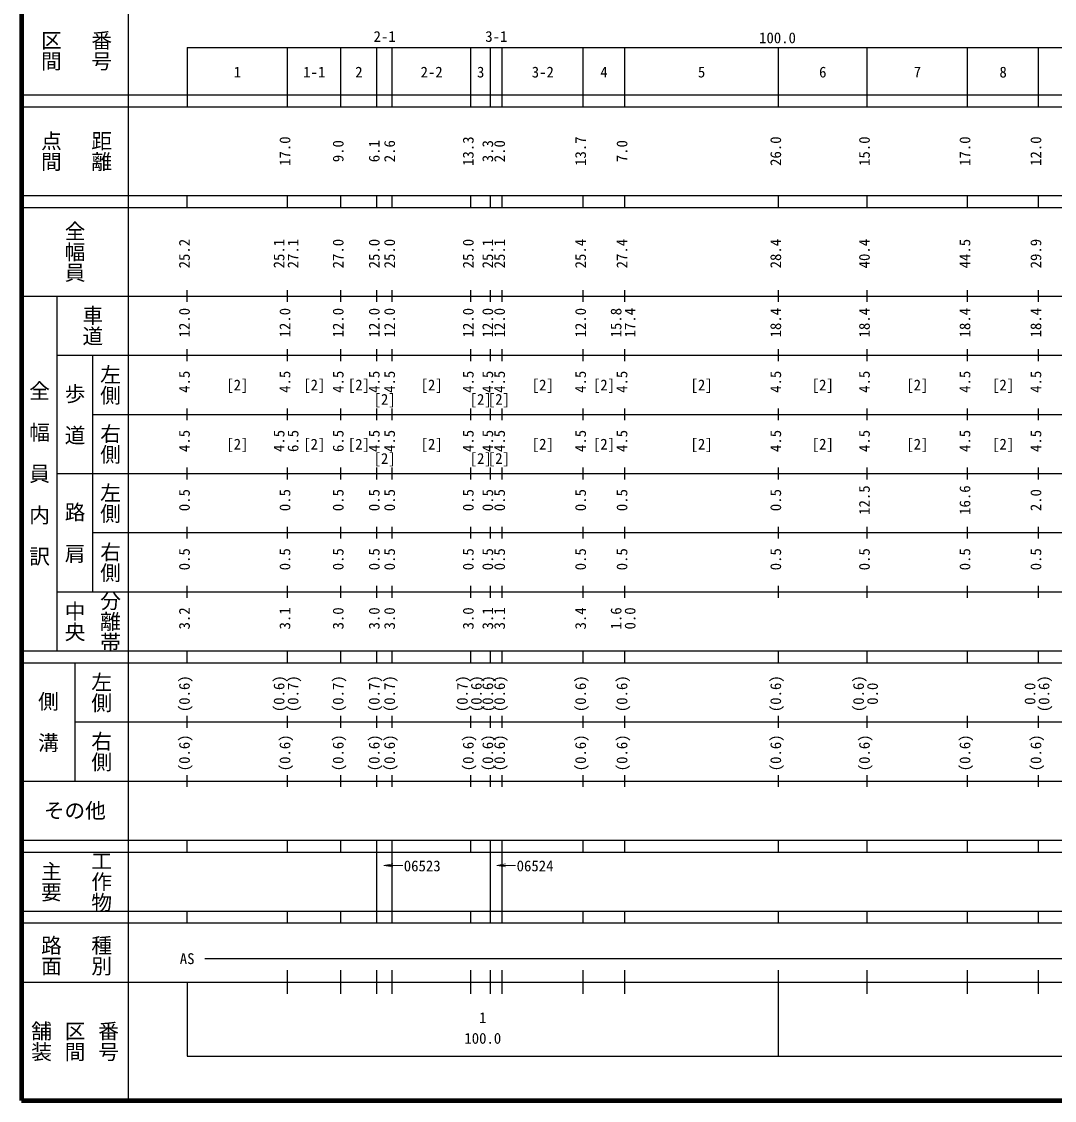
# Model space of a CAD drawing. Units: millimetres on the paper, enlarged 1000 times. Extents: x 40000 to 680000, y 20000 to 380000.
# Drawn here: x 40000 to 214677, y 20000 to 202409 of the extents above; entities that cross this region are included whole.
import ezdxf
from ezdxf.enums import TextEntityAlignment as Align

# ---------------------------------------------------------------- set-up
doc = ezdxf.new("R2010")
doc.units = ezdxf.units.MM
doc.header["$LTSCALE"] = 1000
doc.layers.add('M-TTL', color=2, linetype='Continuous', lineweight=140)
doc.layers.add('M-TTL-BAND', color=7, linetype='Continuous', lineweight=25)
doc.styles.add('@ＭＳ ゴシック', font='')
doc.styles.add('ＭＳ ゴシック', font='')
doc.styles.get('@ＭＳ ゴシック').set_extended_font_data('@MS Gothic')
doc.styles.get('ＭＳ ゴシック').set_extended_font_data('MS Gothic')

# ---------------------------------------------------------------- blocks, each defined once
blk = doc.blocks.new('open_arrow')
at = {"color": 0, "linetype": 'Continuous', "lineweight": -2}
blk.add_lwpolyline([(7.5, 1.25), (0, 0), (7.5, -1.25)], dxfattribs=at)

msp = doc.modelspace()

# ---------------------------------------------------------------- linework, layer by layer
at = {"layer": 'M-TTL'}
for p, q in [((40000, 380000), (40000, 20000)), ((40000, 20000), (680000, 20000))]:
    msp.add_line(p, q, dxfattribs=at)
at = {"layer": 'M-TTL-BAND'}
for p, q in [((58000, 370000), (58000, 20000)), ((68000, 198000), (579000, 198000)), ((68000, 198000), (68000, 188000)), ((85000, 188000), (85000, 198000)), ((94000, 188000), (94000, 198000)), ((100100, 188000), (100100, 198000)), ((102700, 188000), (102700, 198000)), ((116000, 188000), (116000, 198000)), ((119300, 188000), (119300, 198000)), ((121300, 188000), (121300, 198000)), ((135000, 188000), (135000, 198000)), ((142000, 188000), (142000, 198000)), ((168000, 188000), (168000, 198000)), ((183000, 188000), (183000, 198000)), ((200000, 188000), (200000, 198000)), ((212000, 188000), (212000, 198000)), ((40000, 190000), (579000, 190000)), ((40000, 188000), (579000, 188000)), ((40000, 173000), (579000, 173000)), ((68000, 171000), (68000, 173000)), ((85000, 171000), (85000, 173000)), ((94000, 171000), (94000, 173000)), ((100100, 171000), (100100, 173000)), ((102700, 171000), (102700, 173000)), ((116000, 171000), (116000, 173000)), ((119300, 171000), (119300, 173000)), ((121300, 171000), (121300, 173000)), ((135000, 171000), (135000, 173000)), ((142000, 171000), (142000, 173000)), ((168000, 171000), (168000, 173000)), ((183000, 171000), (183000, 173000)), ((200000, 171000), (200000, 173000)), ((212000, 171000), (212000, 173000)), ((40000, 171000), (579000, 171000)), ((68000, 155000), (68000, 157000)), ((85000, 155000), (85000, 157000)), ((94000, 155000), (94000, 157000)), ((100100, 155000), (100100, 157000)), ((102700, 155000), (102700, 157000)), ((116000, 155000), (116000, 157000)), ((119300, 155000), (119300, 157000)), ((121300, 155000), (121300, 157000)), ((135000, 155000), (135000, 157000)), ((142000, 155000), (142000, 157000)), ((168000, 155000), (168000, 157000)), ((183000, 155000), (183000, 157000)), ((200000, 155000), (200000, 157000)), ((212000, 155000), (212000, 157000)), ((40000, 156000), (579000, 156000)), ((46000, 96000), (46000, 156000)), ((46000, 146000), (579000, 146000)), ((52000, 146000), (52000, 106000)), ((68000, 145000), (68000, 147000)), ((85000, 145000), (85000, 147000)), ((94000, 145000), (94000, 147000)), ((100100, 145000), (100100, 147000)), ((102700, 145000), (102700, 147000)), ((116000, 145000), (116000, 147000)), ((119300, 145000), (119300, 147000)), ((121300, 145000), (121300, 147000)), ((135000, 145000), (135000, 147000)), ((142000, 145000), (142000, 147000)), ((168000, 145000), (168000, 147000)), ((183000, 145000), (183000, 147000)), ((200000, 145000), (200000, 147000)), ((212000, 145000), (212000, 147000)), ((68000, 135000), (68000, 137000)), ((85000, 135000), (85000, 137000)), ((94000, 135000), (94000, 137000)), ((100100, 135000), (100100, 137000)), ((102700, 135000), (102700, 137000)), ((116000, 135000), (116000, 137000)), ((119300, 135000), (119300, 137000)), ((121300, 135000), (121300, 137000)), ((135000, 135000), (135000, 137000)), ((142000, 135000), (142000, 137000)), ((168000, 135000), (168000, 137000)), ((183000, 135000), (183000, 137000)), ((200000, 135000), (200000, 137000)), ((212000, 135000), (212000, 137000)), ((52000, 136000), (579000, 136000)), ((46000, 126000), (579000, 126000)), ((68000, 125000), (68000, 127000)), ((85000, 125000), (85000, 127000)), ((94000, 125000), (94000, 127000)), ((100100, 125000), (100100, 127000)), ((102700, 125000), (102700, 127000)), ((116000, 125000), (116000, 127000)), ((119300, 125000), (119300, 127000)), ((121300, 125000), (121300, 127000)), ((135000, 125000), (135000, 127000)), ((142000, 125000), (142000, 127000)), ((168000, 125000), (168000, 127000)), ((183000, 125000), (183000, 127000)), ((200000, 125000), (200000, 127000)), ((212000, 125000), (212000, 127000)), ((68000, 115000), (68000, 117000)), ((85000, 115000), (85000, 117000)), ((94000, 115000), (94000, 117000)), ((100100, 115000), (100100, 117000)), ((102700, 115000), (102700, 117000)), ((116000, 115000), (116000, 117000)), ((119300, 115000), (119300, 117000)), ((121300, 115000), (121300, 117000)), ((135000, 115000), (135000, 117000)), ((142000, 115000), (142000, 117000)), ((168000, 115000), (168000, 117000)), ((183000, 115000), (183000, 117000)), ((200000, 115000), (200000, 117000)), ((212000, 115000), (212000, 117000)), ((52000, 116000), (579000, 116000)), ((46000, 106000), (579000, 106000)), ((68000, 105000), (68000, 107000)), ((85000, 105000), (85000, 107000)), ((94000, 105000), (94000, 107000)), ((100100, 105000), (100100, 107000)), ((102700, 105000), (102700, 107000)), ((116000, 105000), (116000, 107000)), ((119300, 105000), (119300, 107000)), ((121300, 105000), (121300, 107000)), ((135000, 105000), (135000, 107000)), ((142000, 105000), (142000, 107000)), ((168000, 105000), (168000, 107000)), ((183000, 105000), (183000, 107000)), ((200000, 105000), (200000, 107000)), ((212000, 105000), (212000, 107000)), ((40000, 96000), (579000, 96000)), ((68000, 94000), (68000, 96000)), ((85000, 94000), (85000, 96000)), ((94000, 94000), (94000, 96000)), ((100100, 94000), (100100, 96000)), ((102700, 94000), (102700, 96000)), ((116000, 94000), (116000, 96000)), ((119300, 94000), (119300, 96000)), ((121300, 94000), (121300, 96000)), ((135000, 94000), (135000, 96000)), ((142000, 94000), (142000, 96000)), ((168000, 94000), (168000, 96000)), ((183000, 94000), (183000, 96000)), ((200000, 94000), (200000, 96000)), ((212000, 94000), (212000, 96000)), ((40000, 94000), (579000, 94000)), ((49000, 94000), (49000, 74000)), ((49000, 84000), (579000, 84000)), ((68000, 83000), (68000, 85000)), ((85000, 83000), (85000, 85000)), ((94000, 83000), (94000, 85000)), ((100100, 83000), (100100, 85000)), ((102700, 83000), (102700, 85000)), ((116000, 83000), (116000, 85000)), ((119300, 83000), (119300, 85000)), ((121300, 83000), (121300, 85000)), ((135000, 83000), (135000, 85000)), ((142000, 83000), (142000, 85000)), ((168000, 83000), (168000, 85000)), ((183000, 83000), (183000, 85000)), ((200000, 83000), (200000, 85000)), ((212000, 83000), (212000, 85000)), ((68000, 73000), (68000, 75000)), ((85000, 73000), (85000, 75000)), ((94000, 73000), (94000, 75000)), ((100100, 73000), (100100, 75000)), ((102700, 73000), (102700, 75000)), ((116000, 73000), (116000, 75000)), ((119300, 73000), (119300, 75000)), ((121300, 73000), (121300, 75000)), ((135000, 73000), (135000, 75000)), ((142000, 73000), (142000, 75000)), ((168000, 73000), (168000, 75000)), ((183000, 73000), (183000, 75000)), ((200000, 73000), (200000, 75000)), ((212000, 73000), (212000, 75000)), ((40000, 74000), (579000, 74000)), ((40000, 64000), (579000, 64000)), ((68000, 62000), (68000, 64000)), ((85000, 62000), (85000, 64000)), ((94000, 62000), (94000, 64000)), ((100100, 62000), (100100, 64000)), ((102700, 62000), (102700, 64000)), ((116000, 62000), (116000, 64000)), ((119300, 62000), (119300, 64000)), ((121300, 62000), (121300, 64000)), ((135000, 62000), (135000, 64000)), ((142000, 62000), (142000, 64000)), ((168000, 62000), (168000, 64000)), ((183000, 62000), (183000, 64000)), ((200000, 62000), (200000, 64000)), ((212000, 62000), (212000, 64000)), ((40000, 62000), (579000, 62000)), ((100100, 52000), (100100, 62000)), ((102700, 52000), (102700, 62000)), ((119300, 52000), (119300, 62000)), ((121300, 52000), (121300, 62000)), ((40000, 52000), (579000, 52000)), ((68000, 50000), (68000, 52000)), ((85000, 50000), (85000, 52000)), ((94000, 50000), (94000, 52000)), ((100100, 50000), (100100, 52000)), ((102700, 50000), (102700, 52000)), ((116000, 50000), (116000, 52000)), ((119300, 50000), (119300, 52000)), ((121300, 50000), (121300, 52000)), ((135000, 50000), (135000, 52000)), ((142000, 50000), (142000, 52000)), ((168000, 50000), (168000, 52000)), ((183000, 50000), (183000, 52000)), ((200000, 50000), (200000, 52000)), ((212000, 50000), (212000, 52000)), ((40000, 50000), (579000, 50000)), ((71000, 44000), (565000, 44000)), ((85000, 38000), (85000, 42000)), ((94000, 38000), (94000, 42000)), ((100100, 38000), (100100, 42000)), ((102700, 38000), (102700, 42000)), ((116000, 38000), (116000, 42000)), ((119300, 38000), (119300, 42000)), ((121300, 38000), (121300, 42000)), ((135000, 38000), (135000, 42000)), ((142000, 38000), (142000, 42000)), ((168000, 27500), (168000, 42000)), ((183000, 38000), (183000, 42000)), ((200000, 38000), (200000, 42000)), ((212000, 38000), (212000, 42000)), ((40000, 40000), (579000, 40000)), ((68000, 40000), (68000, 27500)), ((68000, 27500), (579000, 27500))]:
    msp.add_line(p, q, dxfattribs=at)
at = {"layer": 'M-TTL-BAND', "lineweight": 13}
for p, q in [((101291, 59729), (104455, 59729)), ((120365, 59729), (123529, 59729))]:
    msp.add_line(p, q, dxfattribs=at)

# ---------------------------------------------------------------- block references
at = {"layer": 'M-TTL-BAND', "lineweight": 13, "xscale": 200, "yscale": 200}
for p in [(101291, 59729), (120365, 59729)]:
    msp.add_blockref('open_arrow', p, dxfattribs=at)

# ---------------------------------------------------------------- texts
at = {"layer": 'M-TTL-BAND', "style": '@ＭＳ ゴシック'}
for s, p in [('番号', (53500, 197500)), ('区間', (45000, 197500)), ('点間', (45000, 180500)), ('距離', (53500, 180500)), ('全幅員', (49000, 163500)), ('車道', (52000, 151000)), ('左側', (55000, 141000)), ('全\u3000幅\u3000員\u3000内\u3000訳', (43000, 126000)), ('歩\u3000道', (49000, 136000)), ('右側', (55000, 131000)), ('左側', (55000, 121000)), ('路\u3000肩', (49000, 116000)), ('右側', (55000, 111000)), ('分離帯', (55000, 101000)), ('中央', (49000, 101000)), ('左側', (53500, 89000)), ('側\u3000溝', (44500, 84000)), ('右側', (53500, 79000)), ('主要', (45000, 57000)), ('工作物', (53500, 57000)), ('路面', (45000, 44500)), ('種別', (53500, 44500)), ('舗装', (43333, 30000)), ('区間', (49000, 30000)), ('番号', (54667, 30000))]:
    msp.add_text(s, height=2566, rotation=270, dxfattribs=at).set_placement(p, align=Align.MIDDLE_CENTER)
at = {"layer": 'M-TTL-BAND', "style": 'ＭＳ ゴシック'}
for s, p in [('2-1', (101400, 198425)), ('3-1', (120300, 198425)), ('100.0', (167844, 198195)), ('1', (76500, 192405)), ('1-1', (89500, 192405)), ('2', (97050, 192405)), ('2-2', (109350, 192405)), ('3', (117650, 192405)), ('3-2', (128150, 192405)), ('4', (138500, 192405)), ('5', (155000, 192405)), ('6', (175500, 192405)), ('7', (191500, 192405)), ('8', (206000, 192405)), ('[2]', (76500, 139500)), ('[2]', (89500, 139500)), ('[2]', (97050, 139500)), ('[2]', (109350, 139500)), ('[2]', (128150, 139500)), ('[2]', (138500, 139500)), ('[2]', (155000, 139500)), ('[2]', (175500, 139500)), ('[2]', (191500, 139500)), ('[2]', (206000, 139500)), ('[2]', (101400, 137070)), ('[2]', (117650, 137070)), ('[2]', (120723, 137070)), ('[2]', (76500, 129500)), ('[2]', (89500, 129500)), ('[2]', (97050, 129500)), ('[2]', (109350, 129500)), ('[2]', (128150, 129500)), ('[2]', (138500, 129500)), ('[2]', (155000, 129500)), ('[2]', (175500, 129500)), ('[2]', (191500, 129500)), ('[2]', (206000, 129500)), ('[2]', (101400, 127070)), ('[2]', (117650, 127070)), ('[2]', (120723, 127070)), ('AS', (68000, 42500)), ('1', (118000, 32523)), ('100.0', (118000, 29033))]:
    msp.add_text(s, height=1833, dxfattribs=at).set_placement(p, align=Align.BOTTOM_CENTER)
for s, p in [('17.0', (86000, 180500)), ('13.3', (117000, 180500)), ('13.7', (136000, 180500)), ('26.0', (169000, 180500)), ('15.0', (184000, 180500)), ('17.0', (201000, 180500)), ('12.0', (213000, 180500)), ('9.0', (95000, 180500)), ('6.1', (101100, 180500)), ('2.6', (103700, 180500)), ('3.3', (120300, 180500)), ('2.0', (122300, 180500)), ('7.0', (143000, 180500)), ('25.2', (69000, 163174)), ('25.1', (85000, 163174)), ('27.1', (87370, 163174)), ('27.0', (95000, 163174)), ('25.0', (101100, 163174)), ('25.0', (103700, 163174)), ('25.0', (117000, 163174)), ('25.1', (120300, 163174)), ('25.1', (122300, 163174)), ('25.4', (136000, 163174)), ('27.4', (143000, 163174)), ('28.4', (169000, 163174)), ('40.4', (184000, 163174)), ('44.5', (201000, 163174)), ('29.9', (213000, 163174)), ('12.0', (69000, 151500)), ('12.0', (86000, 151500)), ('12.0', (95000, 151500)), ('12.0', (101100, 151500)), ('12.0', (103700, 151500)), ('12.0', (117000, 151500)), ('12.0', (120300, 151500)), ('12.0', (122300, 151500)), ('12.0', (136000, 151500)), ('15.8', (142000, 151500)), ('17.4', (144370, 151500)), ('18.4', (169000, 151500)), ('18.4', (184000, 151500)), ('18.4', (201000, 151500)), ('18.4', (213000, 151500)), ('4.5', (69000, 141500)), ('4.5', (86000, 141500)), ('4.5', (95000, 141500)), ('4.5', (101100, 141500)), ('4.5', (103700, 141500)), ('4.5', (117000, 141500)), ('4.5', (120300, 141500)), ('4.5', (122300, 141500)), ('4.5', (136000, 141500)), ('4.5', (143000, 141500)), ('4.5', (169000, 141500)), ('4.5', (184000, 141500)), ('4.5', (201000, 141500)), ('4.5', (213000, 141500)), ('4.5', (69000, 131500)), ('4.5', (85000, 131500)), ('6.5', (87370, 131500)), ('6.5', (95000, 131500)), ('4.5', (101100, 131500)), ('4.5', (103700, 131500)), ('4.5', (117000, 131500)), ('4.5', (120300, 131500)), ('4.5', (122300, 131500)), ('4.5', (136000, 131500)), ('4.5', (143000, 131500)), ('4.5', (169000, 131500)), ('4.5', (184000, 131500)), ('4.5', (201000, 131500)), ('4.5', (213000, 131500)), ('0.5', (69000, 121500)), ('0.5', (86000, 121500)), ('0.5', (95000, 121500)), ('0.5', (101100, 121500)), ('0.5', (103700, 121500)), ('0.5', (117000, 121500)), ('0.5', (120300, 121500)), ('0.5', (122300, 121500)), ('0.5', (136000, 121500)), ('0.5', (143000, 121500)), ('0.5', (169000, 121500)), ('12.5', (184000, 121500)), ('16.6', (201000, 121500)), ('2.0', (213000, 121500)), ('0.5', (69000, 111500)), ('0.5', (86000, 111500)), ('0.5', (95000, 111500)), ('0.5', (101100, 111500)), ('0.5', (103700, 111500)), ('0.5', (117000, 111500)), ('0.5', (120300, 111500)), ('0.5', (122300, 111500)), ('0.5', (136000, 111500)), ('0.5', (143000, 111500)), ('0.5', (169000, 111500)), ('0.5', (184000, 111500)), ('0.5', (201000, 111500)), ('0.5', (213000, 111500)), ('3.2', (69000, 101500)), ('3.1', (86000, 101500)), ('3.0', (95000, 101500)), ('3.0', (101100, 101500)), ('3.0', (103700, 101500)), ('3.0', (117000, 101500)), ('3.1', (120300, 101500)), ('3.1', (122300, 101500)), ('3.4', (136000, 101500)), ('1.6', (142000, 101500)), ('0.0', (144370, 101500)), ('(0.6)', (69000, 88764)), ('(0.6)', (85000, 88764)), ('(0.7)', (87370, 88764)), ('(0.7)', (95000, 88764)), ('(0.7)', (101100, 88764)), ('(0.7)', (103700, 88764)), ('(0.7)', (116000, 88764)), ('(0.6)', (118370, 88764)), ('(0.6)', (120300, 88764)), ('(0.6)', (122300, 88764)), ('(0.6)', (136000, 88764)), ('(0.6)', (143000, 88764)), ('(0.6)', (169000, 88764)), ('(0.6)', (183000, 88764)), ('(0.6)', (214370, 88764)), ('0.0', (185370, 88764)), ('0.0', (212000, 88764)), ('(0.6)', (69000, 78764)), ('(0.6)', (86000, 78764)), ('(0.6)', (95000, 78764)), ('(0.6)', (101100, 78764)), ('(0.6)', (103700, 78764)), ('(0.6)', (117000, 78764)), ('(0.6)', (120300, 78764)), ('(0.6)', (122300, 78764)), ('(0.6)', (136000, 78764)), ('(0.6)', (143000, 78764)), ('(0.6)', (169000, 78764)), ('(0.6)', (184000, 78764)), ('(0.6)', (201000, 78764)), ('(0.6)', (213000, 78764))]:
    msp.add_text(s, height=1833, rotation=90, dxfattribs=at).set_placement(p, align=Align.BOTTOM_CENTER)
for s, height, p in [('その他', 2566, (49000, 69000)), ('06523', 1833, (107754, 59655)), ('06524', 1833, (126842, 59655))]:
    msp.add_text(s, height=height, dxfattribs=at).set_placement(p, align=Align.MIDDLE_CENTER)

doc.saveas('drawing.dxf')
